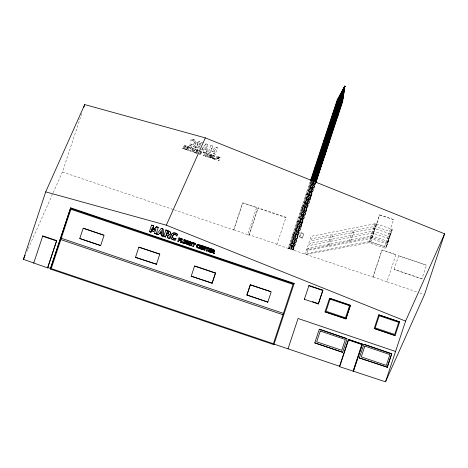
<?xml version="1.0" encoding="UTF-8"?>
<svg xmlns="http://www.w3.org/2000/svg" width="468" height="468" viewBox="0 0 468 468"><rect width="100%" height="100%" fill="white"/><g stroke="black" fill="none" stroke-linecap="round" stroke-linejoin="round"><path stroke-width="0.35" stroke-dasharray="2.34 1.75" d="M206.271 148.414L206.341 145.963L204.92 147.958L206.271 148.414L204.92 147.958M206.23 151.146L206.3 149.596L204.218 148.888L203.323 150.164L201.614 149.584L206.014 143.822L207.833 144.436L207.897 151.714L206.23 151.146L207.897 151.714M212.349 156.359L212.413 155.903A1.603 1.55 24.1 0 0 212.057 154.972L211.126 154.37A2.533 2.445 24.1 0 0 209.816 154.247L209.769 154.352A2.533 2.445 24.1 0 1 211.08 154.475L212.01 155.078A1.603 1.55 24.1 0 1 212.367 156.008M211.472 156.166L211.53 155.832M194.202 142.939L194.226 141.898M194.284 142.336L194.068 143.483M200.474 152.451L200.339 151.538M196.069 142.506L195.103 145.384M201.357 152.638L201.275 151.544L200.585 150.836M185.357 147.461L185.685 146.49C183.555 145.881 185.954 148.713 184.661 146.583M183.795 146.297L184.105 147.473L183.947 145.963M293.43 235.556L290.903 248.268L291.546 248.485L291.933 248.455L314.244 181.017M291.131 247.595L293.658 234.883L299.602 221.967M297.894 222.072L295.366 234.778L289.417 247.695M295.589 234.105L298.116 221.399L304.288 207.804L306.821 195.097M302.357 208.582L299.83 221.294L293.881 234.211M300.052 220.615L302.58 207.909L308.535 194.992M304.516 207.131L307.043 194.425L312.993 181.502L290.903 248.268L290.646 248.017L312.957 180.584M311.284 181.607L308.757 194.319L302.808 207.236M308.979 193.647L311.507 180.935M293.015 248.847L296.01 234.994L301.462 223.3M297.472 235.357L300.468 221.51L305.926 209.81M301.936 221.873L304.931 208.02L310.389 196.326M306.405 208.383L309.401 194.536L314.853 182.836M310.863 194.899L313.56 182.438M295.788 235.673L292.763 249.602L292.43 249.625L314.742 182.192M300.245 222.183L297.227 236.112L291.775 247.812M304.709 208.699L301.69 222.628L296.232 234.322M309.178 195.209L306.154 209.137L300.696 220.837M212.261 156.727L212.396 156.254M211.407 156.423L211.518 156.066M195.788 144.056C196.969 141.435 194.395 138.873 191.769 139.242C190.09 139.107 196.531 139.645 195.934 141.95M201.263 153.013L201.404 152.539M200.403 152.726L200.52 152.346M28.162 248.66L62.408 172.025L82.21 112.15M184.772 149.216L185.65 149.386L184.772 149.216L185.211 147.935L184.913 147.829C184.597 149.596 181.017 147.876 183.602 148.695M185.603 149.491L186.709 146.18L184.883 145.601L184.041 145.899M186.165 149.684L188.452 150.333L186.165 149.684L186.416 148.964L187.826 149.444L186.416 148.964M187.024 147.087L188.481 147.461L187.024 147.087L187.27 146.373L189.511 147.127L188.405 150.439M186.744 148.297L188.095 148.637L186.744 148.297L186.995 147.584L188.294 148.023L186.995 147.584M187.779 149.549L188.095 148.637M188.247 148.128L188.481 147.461M195.15 145.279L194.641 145.864A2.972 2.866 24.1 0 1 192.851 146.519L190.716 145.987L189.382 144.975C189.493 141.125 191.857 147.344 193.617 144.325M194.179 142.003L193.653 140.962A1.96 1.89 24.1 0 0 192.412 140.529L190.722 140.927L191.272 139.294M189.604 147.964L190.628 148.186L189.604 147.964L189.856 147.244L192.641 148.186L192.395 148.906L191.412 148.572L192.395 148.906M189.727 150.889L190.605 151.065L189.727 150.889L190.628 148.186M190.558 151.17L191.459 148.467M191.862 151.609L192.968 148.297L193.729 148.555L193.079 150.497L194.787 148.912L195.805 149.257L194.7 152.568L193.939 152.311L194.723 149.976C192.149 153.241 190.926 151.808 192.968 148.297M196.94 153.328L195.261 152.761L195.513 152.047L196.923 152.521L195.513 152.047M196.121 150.164L197.578 150.538L196.121 150.164L196.373 149.45L198.607 150.205L197.502 153.516M195.846 151.375L197.192 151.714L195.846 151.375L196.092 150.661L197.397 151.1L196.092 150.661M196.876 152.626L197.192 151.714M197.35 151.205L197.578 150.538M197.332 144.173L198.005 145.215C191.19 147.578 197.59 149.239 199.526 146.145L200.123 146.349L199.345 148.695M200.456 145.296L201.076 143.465L199.666 143.097L198.976 143.746L199.204 144.758L200.456 145.296L198.959 144.109M203.077 152.521L204.101 152.744L203.077 152.521L203.323 151.802L206.113 152.744L205.861 153.463L204.885 153.13L205.861 153.463M203.194 155.446L204.077 155.622L203.194 155.446L204.101 152.744M204.03 155.727L204.931 153.024M205.347 156.172L206.224 156.347L205.347 156.172L206.458 152.861L207.289 153.141L206.85 154.422L208.032 154.697L206.85 154.422M205.393 156.066L206.458 152.861M206.177 156.452L206.698 154.926L207.827 155.312L207.312 156.839L208.19 157.014L207.312 156.839M208.558 151.936L210.261 152.387L208.558 151.936L210.723 145.419L212.642 146.069L213.01 149.83L215.572 147.057L217.491 147.707L215.321 154.224L213.759 153.691L215.21 149.339L213.051 151.778L211.916 151.392L211.665 148.14L211.916 151.392M207.985 154.803L208.418 153.527L209.249 153.808L208.143 157.119M210.214 152.492L211.665 148.14M211.957 157.289L210.735 157.95L208.833 157.149L209.401 155.464L210.846 155.955L210.6 156.657L209.956 156.441L210.6 156.657M211.454 155.721C211.542 154.007 208.605 155.938 209.816 154.247M211.22 156.78L209.851 157.113L210.003 156.335M212.086 158.453L213.917 158.95L212.086 158.453C211.84 157.283 213.496 158.307 212.273 157.891M212.963 155.803L213.484 155.862L212.963 155.803L213.197 155.142L214.976 155.745L214.748 156.411L214.268 156.248L214.748 156.411M212.133 158.348L212.32 157.786M213.01 155.704L213.197 155.142M213.759 153.691L215.21 149.339M212.747 158.055L213.484 155.862M213.578 158.336L214.104 158.389L213.578 158.336L214.315 156.142M213.87 159.056L214.104 158.389M214.133 159.143L216.391 159.787L214.133 159.143L214.385 158.43L215.76 158.892L214.385 158.43M215.713 158.997L216.62 156.3L217.45 156.581L216.345 159.892M217.632 157.441L219.065 157.81L217.632 157.441L217.877 156.727L220.095 157.476L218.989 160.787L218.164 160.506L218.667 159.026L217.339 158.699L218.667 159.026M217.339 158.699C217.17 156.798 220.709 159.547 217.544 158.085M217.386 158.594L217.591 157.979M218.819 158.517L219.065 157.81M174.312 209.875L233.719 229.969L242.716 202.819L256.645 207.529L247.648 234.679L249.04 235.152L258.114 207.827L285.971 217.246L276.892 244.571L372.996 277.079L381.993 249.93L395.922 254.639L386.925 281.789L417.006 291.968M233.719 229.969L242.716 202.819M249.04 235.152L258.114 207.827M310.863 180.718L288.428 248.432L288.165 248.186L310.477 180.747M311.384 181.215L289.072 248.648L289.452 248.619L311.764 181.186M290.646 248.017L291.032 247.987L313.344 180.549M300.596 221.229L299.567 221.042L300.86 221.481L300.596 221.229L313.765 181.444M315.859 182.567L293.547 250.006L293.214 250.029L292.658 249.842L314.97 182.409M314.631 183.509L292.763 249.602L293.547 250.006M293.214 250.029L315.526 182.596M293.319 249.789L315.631 182.35M299.461 237.212L301.035 232.637L303.82 233.579L302.48 237.627L302.246 238.154L299.461 237.212L301.035 232.637M302.246 238.154L303.82 233.579M308.049 249.526L308.494 248.175M327.869 245.641L331.438 234.854M329.296 245.367L332.865 234.573M349.122 241.482L352.691 230.689M350.544 241.201L354.112 230.408M370.369 237.317L374.962 223.435M375.658 223.669L370.755 238.504L368.883 242.693L306.142 254.469L308.014 250.275L370.755 238.504L387.469 244.156L392.371 229.32L375.658 223.669L311.08 236.317L306.622 249.807L304.75 253.995L369.328 241.348L386.041 246.999L387.913 242.81L371.2 237.153L306.622 249.807L308.014 250.275M371.896 237.393L376.354 223.903M370.644 241.991L379.642 214.841L393.57 219.55L384.567 246.7L370.644 241.991L379.642 214.841M372.996 277.079L381.993 249.93M387.217 242.576L391.675 229.086M371.2 237.153L368.883 242.693L385.591 248.35L390.499 233.514L392.371 229.32M394.091 269.422L398.631 255.756L426.483 265.18L421.943 278.84L394.091 269.422L421.943 278.84M211.454 156.318L211.173 156.885M201.31 152.907L200.924 153.679M194.115 143.378L193.261 144.735M200.45 152.621L200.158 153.2M212.308 156.622L211.39 157.804M26.974 251.322L27.869 249.327M183.555 148.801L184.913 147.829M185.685 146.49L184.819 146.437M185.211 147.935L184.866 147.935M186.709 146.18L184.216 145.788M187.27 146.373L189.511 147.127M189.382 144.975L191.494 146.18L192.898 146.414A2.972 2.866 24.1 0 0 194.688 145.759M189.856 147.244L192.641 148.186M193.729 148.555L192.921 148.403M194.787 148.912L195.805 149.257M194.723 149.976L192.664 151.884M193.939 152.311L194.7 152.568M194.828 147.291L198.005 145.215M196.373 149.45L198.607 150.205M195.261 152.761L196.987 153.223M196.858 147.976L199.526 146.145M201.076 143.465L199.21 143.366M200.123 146.349L199.479 146.25M201.614 149.584L206.014 143.822M203.323 150.164L201.661 149.479M204.218 148.888L206.3 149.596M203.323 151.802L206.113 152.744M207.833 144.436L205.967 143.928M207.289 153.141L206.411 152.966M210.723 145.419L212.642 146.069M206.698 154.926L207.827 155.312M208.418 153.527L209.249 153.808M209.401 155.464L210.846 155.955M208.833 157.149L211.121 157.804M209.752 157.072L211.068 156.938M213.051 151.778L211.963 151.293M215.572 147.057L217.491 147.707M215.321 154.224L213.806 153.586M214.976 155.745L213.151 155.247M216.62 156.3L217.45 156.581M217.877 156.727L220.095 157.476M218.164 160.506L218.989 160.787M256.645 207.529L242.64 202.995M247.648 234.679L233.795 229.794M285.971 217.246L285.813 217.597L257.962 208.172M276.892 244.571L277.05 244.226L249.192 234.801M290.932 249.04L291.225 248.373L292.623 249.614L289.323 248.496L291.225 248.373M393.57 219.55L379.566 215.017M389.61 236.211L391.482 232.017L374.769 226.366L311.618 238.733L310.945 240.757L374.096 228.39L390.809 234.041L388.937 238.23M388.048 240.932L389.92 236.738L373.207 231.087L310.056 243.454L309.389 245.478L372.54 233.111L389.253 238.762L387.375 242.951M386.486 245.653L388.358 241.459L371.645 235.808L307.066 248.455M385.591 248.35L387.469 244.156M395.922 254.639L381.917 250.105M386.925 281.789L373.072 276.904M398.631 255.756L426.483 265.18M197.595 142.407L197.215 143.98M307.265 193.746L312.624 182.122M289.452 248.619L289.195 248.373L295.144 235.457M309.623 193.863L314.771 182.812M305.159 207.347L310.617 195.653L313.636 181.724L291.546 248.485L297.004 236.785M197.549 142.512L199.046 141.658L202.457 142.623M200.971 153.574L200.69 153.913A1.486 1.433 24.1 0 1 199.795 154.241L199.456 154.218M200.205 153.094L199.485 153.533M197.829 142.178L199.426 141.792L202.41 142.722M182.538 148.455L184.152 147.367M200.047 153.247L199.532 153.428M192.968 144.834L191.611 144.881L190.289 143.758M191.272 140.839L192.366 140.634A1.96 1.89 24.1 0 1 193.606 141.067L194.05 141.64M209.81 155.06L210.77 155.037L211.384 155.54M306.599 194.594L306.985 194.565L306.721 194.314M309.079 194.425L309.459 194.395L309.202 194.15M310.74 195.975L311.074 195.946L310.851 195.729M302.141 208.079L302.521 208.049L302.264 207.804M304.615 207.915L305.001 207.886L304.744 207.634M306.283 209.459L306.616 209.436L306.388 209.219M297.671 221.569L298.058 221.539L297.794 221.288M300.152 221.399L300.538 221.37L300.275 221.124M301.813 222.949L302.147 222.92L301.924 222.704M293.208 235.053L293.594 235.024L293.337 234.778M295.688 234.889L296.074 234.86L295.811 234.608M297.35 236.434L297.683 236.41L297.461 236.194M288.165 248.186L289.195 248.373M199.503 154.112L199.842 154.136A1.486 1.433 24.1 0 0 200.737 153.808M194.875 147.186L196.905 147.87M191.909 151.509L192.711 151.778M300.801 233.163L303.586 234.105M299.695 236.685L302.48 237.627M291.032 247.987L291.933 248.455M62.408 172.025L173.622 209.641M419.743 292.892L423.844 294.278M200.538 150.942L201.38 152.287M200.175 151.515L200.491 152.205M197.958 145.32L197.25 143.559M211.501 155.616L211.483 155.932M306.4 194.208L306.019 194.238L307.306 194.67L306.4 194.208M308.88 194.039L308.5 194.068L309.781 194.507L308.88 194.039M310.617 195.653L310.284 195.677L311.395 196.057L310.617 195.653M301.942 207.693L301.55 207.722L302.843 208.161L301.942 207.693M304.422 207.529L304.03 207.558L305.323 207.991L304.422 207.529M306.154 209.137L305.815 209.167L306.938 209.541L306.154 209.137M297.472 221.177L297.086 221.212L298.379 221.645L297.472 221.177M301.69 222.628L301.351 222.651L302.468 223.031L301.69 222.628M293.015 234.667L292.629 234.696L293.916 235.135L293.015 234.667M295.489 234.497L295.109 234.532L296.396 234.965L295.489 234.497M297.227 236.112L296.893 236.141L298.005 236.516L297.227 236.112"/><path stroke-width="0.7" d="M161.413 232.965L161.483 230.513L160.062 232.508L161.413 232.965L160.062 232.508M156.798 234.152L161.203 228.39L163.016 229.004L163.086 236.276L161.372 235.696L161.442 234.146L159.36 233.438L158.465 234.714L156.798 234.152L158.465 234.714M172.575 237.054L172.651 236.451M197.373 246.624L197.432 246.267M185.556 242.354L186.141 243.875L188.095 244.495L185.849 243.74L185.65 241.968M170.884 236.065L170.867 237.545A2.972 2.866 24.1 0 0 171.908 239.16C172.821 240.482 177.705 239.949 173.979 239.926M196.478 246.537L196.548 246.074M186.381 242.863L186.445 242.518M342.629 100.041L342.635 101.644L315.859 182.567L315.526 182.596L328.91 142.132L329.244 142.108M342.851 98.66L344.852 86.194L337.252 99.824L310.483 180.747M327.46 146.613L342.301 101.673L344.852 86.194L338.54 100.257L337.516 100.076L344.852 86.194L341.517 101.269L342.635 101.644L344.852 86.194L339.277 96.701L344.852 86.194L341.026 100.093L314.25 181.017L313.858 181.046L313.221 180.829L315.748 168.123M313.443 180.157L315.97 167.45M320.077 155.306L317.678 167.345L312.993 181.502M312.016 179.648L317.907 166.672L320.428 153.96L320.691 154.212L319.404 153.773L319.79 153.744M328.998 128.331L326.605 140.371L320.937 152.673M326.828 139.692L329.355 126.986L336.328 111.091M333.596 114.174L331.069 126.881L325.12 139.797M331.291 126.208L333.678 114.204M337.925 101.357L335.533 113.396L317.907 166.672M311.77 181.186L338.54 100.257L338.282 100.012L335.755 112.718L340.218 99.234M341.991 100.526L344.852 86.194L338.592 99.351M341.745 101.486L344.852 86.194L338.153 100.292M170.44 233.59L170.557 232.561L169.872 231.514L165.912 229.981L169.826 231.619L170.539 233.099M214.549 251.064C214.929 249.023 209.722 248.075 214.584 250.596M214.648 250.713L214.397 251.38M315.467 180.759L318.322 167.562L340.634 100.123L344.852 86.194L339.733 99.661L312.963 180.584M319.79 167.924L322.785 154.071L328.238 142.377L324.248 154.434L327.243 140.587L332.415 129.501M328.858 140.295L331.707 127.097L337.165 115.403M333.181 127.46L336.176 113.613L341.342 102.527M337.779 113.32L340.634 100.123L341.026 100.093L340.762 99.848L338.083 107.938M168.661 233.216L168.521 232.286L167.175 231.724L168.626 232.573M315.081 182.163L318.1 168.234M319.691 167.983L322.563 154.75M327.021 141.26L323.78 155.862M328.91 142.132L328.126 141.728L328.466 141.705L331.484 127.776M333.081 127.518L335.954 114.286M337.393 114.73L340.411 100.801M172.604 236.556L172.791 235.89M197.385 246.373L197.502 245.987M170.838 236.17L171.077 235.305M196.501 246.18L196.642 245.694M186.399 242.617L186.516 242.249M340.967 99.163L344.852 86.194L339.99 99.906L334.327 112.215M56.692 240.587L56.54 240.938L42.611 236.229L42.769 235.878L56.692 240.587L47.619 267.912L23.4 259.319L45.706 191.88L84.714 104.58L205.329 137.884L444.6 233.813L424.529 294.512L385.521 381.806L339.399 366.614L348.479 339.288L362.407 343.998L353.486 370.972M83.801 107.336L84.714 104.58M33.69 263.203L42.769 235.878M47.619 267.912L56.54 240.938M50.328 269.03L70.633 207.81L294.173 283.427L273.862 344.647L50.328 269.03L70.633 207.81M79.776 238.504L100.667 245.571L79.776 238.504L83.205 228.214L103.416 235.053M100.667 245.571L104.095 235.281L83.205 228.214M135.486 257.347L156.458 264.239L135.486 257.347L138.914 247.057M154.487 233.368L156.189 233.824L154.487 233.368L155.938 229.016L153.779 231.455L152.644 231.069L152.392 227.817L150.942 232.169L149.38 231.642L151.544 225.126L153.463 225.769L153.837 229.536L153.463 225.769M150.942 232.169L152.392 227.817M156.142 233.93L158.307 227.413L156.394 226.764L153.884 229.431M164.344 236.58L165.444 236.954L163.747 236.498L165.912 229.981M156.382 264.414L159.804 254.124L139.587 247.285M165.397 237.06L166.222 234.603L166.819 234.807L167.673 237.188M168.708 233.111L167.883 233.883L166.561 233.555L167.175 231.724M175.599 240.037L176.143 238.423L175.57 238.621M174.207 234.398L174.552 234.345A1.96 1.89 24.1 0 1 175.798 234.755L176.939 235.989L177.489 234.357C175.915 232.514 172.399 232.146 171.323 234.702M177.817 241.225L178.688 241.4L177.817 241.225L178.922 237.914L181.139 238.662L180.888 239.382L179.501 238.908L179.297 239.517L180.578 239.949L179.297 239.517M178.641 241.506L179.145 240.02L180.42 240.453L179.145 240.02M180.373 240.558L180.625 239.844M180.461 242.12L182.719 242.763L180.461 242.12L181.566 238.809L182.397 239.089L181.496 241.786L182.918 242.149L181.496 241.786M182.672 242.869L182.918 242.149M182.935 242.956L184.761 243.454L182.935 242.956L183.163 242.289L183.643 242.453L183.163 242.289M183.807 240.306L184.328 240.365L183.807 240.306L184.041 239.645L185.825 240.248L185.591 240.915L185.117 240.751L184.427 242.839L184.901 242.997L184.427 242.839M183.596 242.559L184.328 240.365M184.714 243.559L184.948 242.892M186.972 243.032L187.656 243.144L186.972 243.032L187.218 242.325L188.662 242.816L188.095 244.495M186.428 242.757L187.299 243.846L187.656 243.144M186.849 241.763C187.861 240.675 188.932 243.606 189.054 241.587A2.533 2.445 24.1 0 0 187.931 240.891L186.831 240.804A1.603 1.55 24.1 0 0 185.995 241.33L185.755 241.728M188.662 244.893L189.54 245.068L188.662 244.893L189.768 241.582L190.599 241.862L190.166 243.144L191.342 243.418L190.166 243.144M189.493 245.173L190.008 243.647L191.143 244.033L190.622 245.56L191.5 245.735L190.622 245.56M191.295 243.524L191.728 242.249L192.564 242.529L191.453 245.84M192.658 243.36L193.682 243.588L192.658 243.36L192.904 242.64L195.694 243.588L195.443 244.302L194.466 243.974L195.443 244.302M192.775 246.285L193.653 246.46L192.775 246.285L193.635 243.688M193.606 246.566L194.512 243.869M196.525 246.431L196.519 246.87A1.486 1.433 24.1 0 0 197.04 247.677L198.882 248.116C200.023 246.449 197.625 248.116 197.455 246.735M198.011 245.361L198.362 245.267A0.977 0.948 24.1 0 1 198.982 245.472L199.555 246.092L199.854 245.22L198.116 244.46L196.934 245.15M199.304 248.49L201.585 249.146L199.304 248.49L200.409 245.179L202.65 245.94L202.398 246.654L200.988 246.18L202.398 246.654M200.333 248.163L201.79 248.531L200.333 248.163L200.643 247.244L201.948 247.689L200.643 247.244M200.801 246.741L202.147 247.075L200.801 246.741L201.035 246.074M195.296 266.128L215.514 272.967L212.092 283.257L191.201 276.19L194.624 265.9M201.901 247.788L202.147 247.075M201.538 249.251L201.79 248.531M203.463 247.917L202.866 249.696L202.106 249.438L203.211 246.127L204.229 246.472L204.633 248.771L204.229 246.472M202.866 249.696L203.65 247.356M204.633 248.771L205.288 246.829L206.049 247.086L204.943 250.398L204.142 250.128L203.603 247.461M206.125 247.917L207.154 248.145L206.125 247.917L206.376 247.198L209.167 248.145L208.915 248.859L207.938 248.526L208.915 248.859M206.248 250.842L207.125 251.018L206.248 250.842L207.154 248.145M207.078 251.123L207.985 248.426M208.4 251.568L210.641 252.328L208.4 251.568L209.459 248.362L211.747 249.017L211.495 249.731L210.085 249.257L209.898 249.818L211.203 250.257L209.898 249.818M208.447 251.462L209.506 248.256M209.43 251.24L210.84 251.714L209.43 251.24L209.746 250.321L211.045 250.766L211.249 250.152M209.477 251.135L209.746 250.321M209.945 249.713L210.132 249.151L211.495 249.731M209.699 250.427L210.998 250.866L211.203 250.257M210.641 252.328L210.887 251.608M211.203 252.515L212.074 252.691L211.203 252.515L212.308 249.204M212.027 252.796L212.466 251.515L213.115 252.609M213.221 250.169C214.285 250.327 213.338 251.766 212.607 251.047L212.94 250.076L213.683 250.655M212.092 283.257L215.514 272.967M246.911 295.033L267.801 302.1L246.911 295.033L250.333 284.743L270.551 291.582M246.987 294.863L250.333 284.743M267.801 302.1L271.224 291.81L250.257 284.918M310.863 180.718L337.639 99.795L337.252 99.824L337.516 100.076M311.384 181.215L338.282 100.012M316.023 172.458L317.585 167.737M317.807 167.064L318.474 165.04M321.153 156.95L322.265 153.574L321.885 153.609L323.172 154.042L322.464 153.966M322.487 152.901L324.5 146.835M325.833 142.787L326.506 140.763M329.829 132.889L327.372 140.306L327.635 140.558L327.243 140.587L326.342 140.119L326.728 140.09L327.401 138.066M328.068 136.042L329.63 131.321M330.519 128.624L331.192 126.6L330.806 126.635L332.099 127.068M331.42 125.927L334.316 117.164M336.995 109.067L337.662 107.043M344.407 87.539L344.852 86.194L340.593 98.286M313.636 181.724L318.322 167.562L323.493 156.476M314.209 180.098L314.882 178.074M322.908 153.796L318.451 167.281L318.708 167.532L317.421 167.094M323.131 153.118L325.143 147.051M325.588 145.7L327.15 140.979M331.163 128.84L331.835 126.822M332.064 126.149L332.73 124.125M333.403 122.101L334.515 118.726M336.744 111.987L337.416 109.962M314.97 181.52L341.517 101.269L341.856 101.24M314.97 182.409L332.59 128.244L332.929 128.214L327.471 139.914M315.549 180.742L318.872 170.691M320.235 166.585L323.558 156.534M328.466 141.705L328.711 140.95M328.934 140.277L332.479 129.56M332.701 128.887L341.851 101.24L336.398 112.94M320.317 168.193L324.336 156.055M327.009 147.958L324.78 155.592L323.669 155.218L324.002 155.189L318.55 166.889M288.025 348.83L298.063 318.486L395.554 351.462M304.375 299.274L308.991 285.439L322.92 290.148L318.298 303.989L304.375 299.274L304.528 298.929M318.298 303.989L322.92 290.148M314.771 342.88L342.623 352.305L314.771 342.88L319.311 329.22L346.484 338.411M350.234 305.937L345.922 318.924L325.032 311.858L329.566 298.198M345.922 318.924L350.38 305.44L329.49 298.373M342.623 352.305L347.086 338.814L319.311 329.22M339.68 366.707L348.514 340.002L361.881 344.524L353.047 371.229M353.328 371.323L362.407 343.998M359.336 357.956L363.876 344.296L391.734 353.714L387.27 367.204L359.336 357.956L387.27 367.204M374.207 328.495L378.747 314.829L399.637 321.896L395.097 335.562L374.207 328.495L395.097 335.562M387.194 367.38L391.734 353.714M385.521 381.806L405.592 321.112L444.6 233.813M172.745 235.989L173.008 235.369M197.455 246.092L197.607 245.729M171.031 235.404L171.37 234.597M196.595 245.799L196.794 245.343M186.469 242.348L186.615 242.009M185.603 242.073L185.802 241.623M23.4 259.319L25.184 255.323M151.544 225.126L153.416 225.874M149.38 231.642L150.989 232.064M153.779 231.455L152.691 230.964M153.837 229.536L156.394 226.764M158.307 227.413L156.347 226.869M161.203 228.39L162.969 229.109L163.086 236.276M159.36 233.438L161.442 234.146M161.372 235.696L162.566 235.977M45.706 191.88L166.321 225.184L205.329 137.884M166.561 233.555L168.486 233.526M166.222 234.603L166.772 234.913L167.842 237.884L169.913 238.469L167.842 237.884M159.804 254.124L138.832 247.233M169.744 234.567L168.544 235.094L169.978 234.369M176.769 235.93L175.845 234.649A1.96 1.89 24.1 0 0 174.599 234.24L173.856 234.532M177.489 234.357C176.155 233.204 173.154 232.052 171.703 234.111M178.922 237.914L181.139 238.662M180.888 239.382L180.01 238.961M181.566 238.809L182.397 239.089M184.041 239.645L185.825 240.248M187.218 242.325L188.662 242.816M187.405 243.875L186.457 242.98M188.68 242.418L187.849 241.529L186.697 241.915M189.054 241.587L189.008 241.693A2.533 2.445 24.1 0 0 187.884 240.997L186.785 240.909A1.603 1.55 24.1 0 0 185.948 241.435M189.768 241.582L190.599 241.862M190.008 243.647L191.143 244.033M191.728 242.249L192.564 242.529M192.904 242.64L195.694 243.588M199.467 246.063L199.029 245.367M199.854 245.22L198.409 244.589L197.168 244.91M197.42 246.519L198.005 247.455L199.105 247.227M198.882 248.116L197.086 247.572M200.409 245.179L202.65 245.94M203.211 246.127L204.183 246.577M202.106 249.438L202.913 249.59M191.201 276.19L212.168 283.081M205.288 246.829L206.049 247.086M204.142 250.128L203.785 248.022M206.376 247.198L209.167 248.145M211.747 249.017L209.459 248.362M212.607 251.047L213.595 250.977M212.466 251.515L213.25 253.211L214.262 253.551L213.648 251.708L213.958 251.638M214.262 253.551L213.648 251.708M213.25 253.211L214.309 253.445M294.173 283.427L293.933 283.947L70.399 208.336M273.862 344.647L274.096 344.12L339.557 366.263L339.399 366.614M308.991 285.439L308.833 285.79L322.762 290.499M325.032 311.858L345.998 318.749M348.479 339.288L348.321 339.633L362.25 344.349M363.876 344.296L391.652 353.89M378.747 314.829L399.637 321.896M339.768 100.579L333.819 113.502L334.082 113.747L332.795 113.314M330.841 127.553L324.891 140.476L322.142 153.855L316.192 166.772M320.726 153.317L326.377 141.043M316.269 166.801L321.92 154.528M311.805 180.291L317.456 168.018M331.935 126.424L337.089 115.374M323.008 153.399L328.162 142.348M314.086 180.373L319.539 168.679L319.205 168.702L320.323 169.083L320.094 168.866L315.859 182.567M313.864 181.052L319.03 169.966M170.13 234.228L170.487 233.485M337.966 99.175L338.621 97.941M196.747 245.448L196.981 245.045M172.961 235.474L173.581 234.638M197.56 245.835L197.742 245.519M186.568 242.108L186.744 241.81M169.931 234.474L170.176 234.129M173.23 235.059L173.903 234.427M197.847 245.466L198.409 245.162M214.227 251.497L213.601 251.813M175.617 238.516C174.459 239.335 172.44 238.475 172.622 236.948M175.137 238.657L173.587 238.481L172.692 237.381M340.119 99.631L339.733 99.661L341.026 100.093M333.374 113.671L333.76 113.636M335.854 113.502L336.235 113.472M337.516 115.052L337.849 115.023L337.627 114.806M328.717 126.769L328.325 126.799L329.618 127.237L329.355 126.986M328.916 127.156L329.296 127.126M331.391 126.992L331.777 126.963M333.058 128.536L333.391 128.513M324.248 140.254L323.862 140.289L325.155 140.722M326.927 140.476L327.313 140.447M328.589 142.026L328.922 141.997M319.983 154.13L320.369 154.101M324.125 155.511L324.459 155.487M315.327 167.228L314.941 167.263L316.228 167.696M313.344 180.554L312.957 180.584L313.221 180.829M313.542 180.94L313.929 180.911M332.824 128.46L333.713 128.618L333.479 128.402M326.728 140.09L327.05 140.201M330.244 298.426L350.462 305.265M312.489 301.62L318.456 303.638M194.542 266.076L215.438 273.142M61.279 238.247L283.427 313.385M60.834 239.593L282.982 314.736M47.771 267.567L50.562 268.509M166.321 225.184L405.592 321.112M173.219 239.721L171.955 239.054A2.972 2.866 24.1 0 1 170.914 237.44L170.832 236.779M336.299 113.332L336.556 113.584L335.275 113.145M337.949 114.917L338.171 115.134L337.059 114.754M168.591 234.989L169.866 238.569M152.346 227.922L152.644 231.069M70.873 209.249L51.246 268.591L273.388 343.734L293.015 284.386L70.873 209.249M330.039 299.105L326.026 311.243L345.524 317.842L349.537 305.703L330.039 299.105M320.252 331.04L316.684 341.827L341.757 350.31L345.325 339.516L320.252 331.04M364.824 346.115L361.255 356.903L386.322 365.385L389.891 354.592L364.824 346.115M379.215 315.742L375.201 327.881L394.7 334.474L398.718 322.335L379.215 315.742"/></g></svg>
